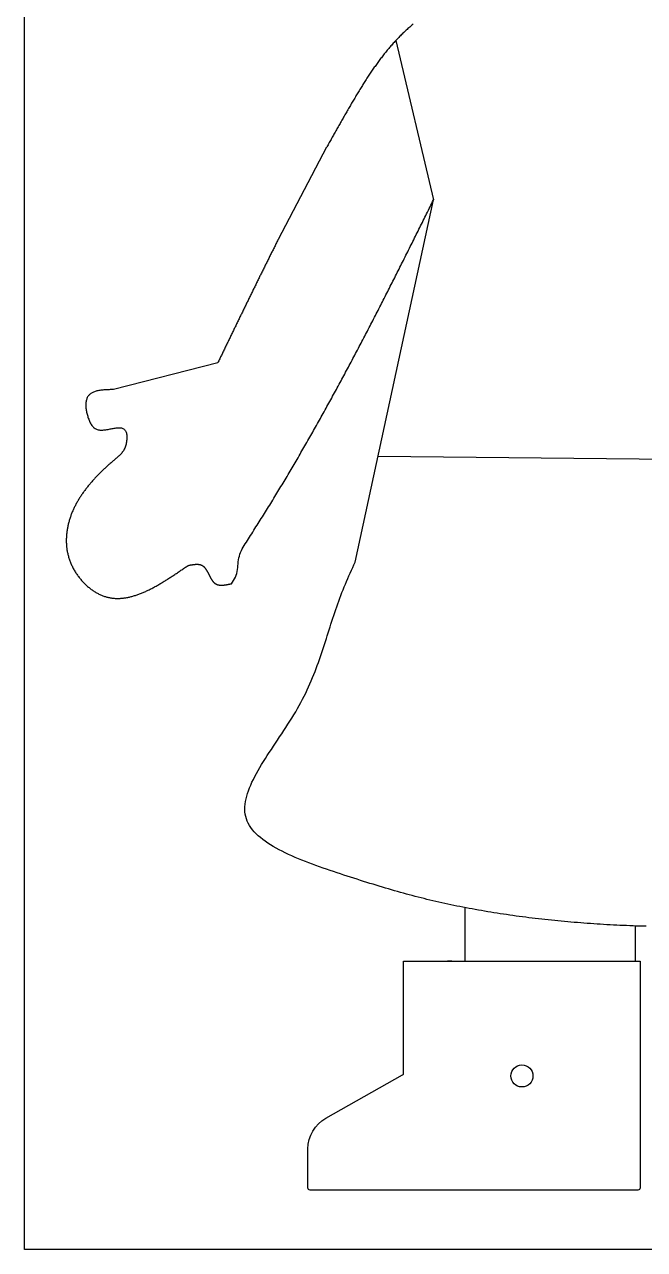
# Model space of a CAD drawing. Header units: millimetres. Extents: x 111 to 2999, y 81 to 1941.
# Drawn here: x 1905 to 2185, y 1039 to 1592 of the extents above; entities that cross this region are included whole.
import ezdxf

# ---------------------------------------------------------------- set-up
doc = ezdxf.new("R2010")
doc.units = ezdxf.units.MM
doc.layers.add('RANGO', color=6, linetype='Continuous')

msp = doc.modelspace()

# ---------------------------------------------------------------- linework, layer by layer
for p, q in [((2072.97, 1585.09), (2090.03, 1513.17)), ((2020, 1495.51), (2041.88, 1537.1)), ((2054.72, 1349.64), (2090.03, 1513.17)), ((1992.61, 1439.61), (1945.5, 1427.53)), ((2065.04, 1397.45), (2324.99, 1394.83)), ((2104.23, 1193.59), (2104.23, 1169.46)), ((2181.24, 1169.46), (2181.24, 1185.3)), ((2076.55, 1169.46), (2183.36, 1169.46))]:
    msp.add_line(p, q)
at = {"color": 0}
msp.add_lwpolyline([(1905.29, 1939.21), (2475.29, 1939.21), (2475.29, 1039.21), (1905.29, 1039.21)], close=True, dxfattribs=at)
msp.add_lwpolyline([(2183.36, 1169.46), (2183.36, 1067.05, -0.414214), (2182.36, 1066.05), (2034.32, 1066.05, -0.414214), (2033.32, 1067.05), (2033.32, 1084.61, -0.270499), (2041.45, 1098.55), (2076.05, 1118.08, 0.270499), (2076.55, 1118.95), (2076.55, 1169.46)], format="xyb")
for points in [[(2080.86, 1592.53, 0), (2080.46, 1592.2, 0), (2080.06, 1591.87, 0), (2079.67, 1591.53, 0), (2079.28, 1591.2, 0), (2078.89, 1590.85, 0), (2078.51, 1590.51, 0), (2078.12, 1590.16, 0), (2077.74, 1589.81, 0), (2077.36, 1589.46, 0), (2076.98, 1589.11, 0), (2076.6, 1588.75, 0), (2076.23, 1588.39, 0), (2075.86, 1588.03, 0), (2075.49, 1587.67, 0), (2075.12, 1587.3, 0), (2074.75, 1586.93, 0), (2074.39, 1586.56, 0), (2074.02, 1586.19, 0), (2073.66, 1585.81, 0), (2073.3, 1585.43, 0), (2072.95, 1585.05, 0), (2072.59, 1584.67, 0), (2072.24, 1584.29, 0), (2071.88, 1583.9, 0), (2071.53, 1583.51, 0), (2071.19, 1583.11, 0), (2070.84, 1582.72, 0), (2070.49, 1582.32, 0), (2070.15, 1581.92, 0), (2069.81, 1581.52, 0), (2069.47, 1581.12, 0), (2069.13, 1580.71, 0), (2068.8, 1580.3, 0), (2068.46, 1579.89, 0), (2068.13, 1579.48, 0), (2067.8, 1579.06, 0), (2067.47, 1578.65, 0), (2067.14, 1578.23, 0), (2066.81, 1577.8, 0), (2066.48, 1577.38, 0), (2066.16, 1576.95, 0), (2065.84, 1576.53, 0), (2065.52, 1576.1, 0), (2065.2, 1575.67, 0), (2064.88, 1575.23, 0), (2064.56, 1574.8, 0), (2064.25, 1574.36, 0), (2063.93, 1573.92, 0), (2063.62, 1573.48, 0), (2063.31, 1573.04, 0), (2063, 1572.59, 0), (2062.69, 1572.15, 0), (2062.38, 1571.7, 0), (2062.08, 1571.25, 0), (2061.77, 1570.8, 0), (2061.47, 1570.35, 0), (2061.16, 1569.9, 0), (2060.86, 1569.44, 0), (2060.56, 1568.99, 0), (2060.26, 1568.53, 0), (2059.96, 1568.07, 0), (2059.66, 1567.61, 0), (2059.37, 1567.15, 0), (2059.07, 1566.69, 0), (2058.78, 1566.22, 0), (2058.48, 1565.76, 0), (2058.19, 1565.29, 0), (2057.9, 1564.83, 0), (2057.61, 1564.36, 0), (2057.32, 1563.89, 0), (2057.03, 1563.42, 0), (2056.74, 1562.95, 0), (2056.45, 1562.48, 0), (2056.17, 1562.01, 0), (2055.88, 1561.54, 0), (2055.59, 1561.06, 0), (2055.31, 1560.59, 0), (2055.02, 1560.12, 0), (2054.74, 1559.64, 0), (2054.46, 1559.17, 0), (2054.18, 1558.69, 0), (2053.89, 1558.21, 0), (2053.61, 1557.74, 0), (2053.33, 1557.26, 0), (2053.05, 1556.78, 0), (2052.77, 1556.3, 0), (2052.49, 1555.83, 0), (2052.21, 1555.35, 0), (2051.94, 1554.87, 0), (2051.66, 1554.39, 0), (2051.38, 1553.91, 0), (2051.1, 1553.43, 0), (2050.83, 1552.95, 0), (2050.55, 1552.47, 0), (2050.27, 1551.99, 0), (2050, 1551.51, 0), (2049.72, 1551.03, 0), (2049.45, 1550.55, 0), (2049.17, 1550.07, 0), (2048.9, 1549.59, 0), (2048.63, 1549.11, 0), (2048.35, 1548.63, 0), (2048.08, 1548.15, 0), (2047.81, 1547.67, 0), (2047.53, 1547.19, 0), (2047.26, 1546.71, 0), (2046.99, 1546.23, 0), (2046.72, 1545.75, 0), (2046.45, 1545.27, 0), (2046.17, 1544.79, 0), (2045.9, 1544.31, 0), (2045.63, 1543.83, 0), (2045.36, 1543.35, 0), (2045.09, 1542.87, 0), (2044.82, 1542.39, 0), (2044.56, 1541.91, 0), (2044.29, 1541.43, 0), (2044.02, 1540.94, 0), (2043.75, 1540.46, 0), (2043.48, 1539.98, 0), (2043.21, 1539.5, 0), (2042.95, 1539.02, 0), (2042.68, 1538.54, 0), (2042.41, 1538.06, 0), (2042.15, 1537.57, 0), (2041.88, 1537.09, 0)], [(1998.74, 1339.86, 0), (1999.24, 1340.6, 0), (1999.73, 1341.35, 0), (2000.18, 1342.11, 0), (2000.58, 1342.88, 0), (2000.92, 1343.68, 0), (2001.18, 1344.51, 0), (2001.36, 1345.36, 0), (2001.5, 1346.23, 0), (2001.6, 1347.11, 0), (2001.68, 1347.99, 0), (2001.76, 1348.88, 0), (2001.85, 1349.77, 0), (2001.97, 1350.65, 0), (2002.13, 1351.51, 0), (2002.35, 1352.35, 0), (2002.62, 1353.18, 0), (2002.93, 1353.99, 0), (2003.29, 1354.79, 0), (2003.68, 1355.58, 0), (2004.11, 1356.36, 0), (2004.55, 1357.13, 0), (2005.02, 1357.9, 0), (2005.5, 1358.66, 0), (2005.98, 1359.42, 0), (2006.47, 1360.17, 0), (2006.96, 1360.93, 0), (2007.44, 1361.69, 0), (2007.93, 1362.45, 0), (2008.41, 1363.2, 0), (2008.9, 1363.96, 0), (2009.38, 1364.72, 0), (2009.86, 1365.48, 0), (2010.34, 1366.24, 0), (2010.82, 1367, 0), (2011.3, 1367.76, 0), (2011.78, 1368.52, 0), (2012.25, 1369.28, 0), (2012.73, 1370.04, 0), (2013.21, 1370.8, 0), (2013.68, 1371.56, 0), (2014.15, 1372.32, 0), (2014.63, 1373.08, 0), (2015.1, 1373.84, 0), (2015.57, 1374.6, 0), (2016.04, 1375.36, 0), (2016.51, 1376.13, 0), (2016.97, 1376.89, 0), (2017.44, 1377.65, 0), (2017.91, 1378.41, 0), (2018.37, 1379.17, 0), (2018.84, 1379.94, 0), (2019.3, 1380.7, 0), (2019.76, 1381.46, 0), (2020.23, 1382.23, 0), (2020.69, 1382.99, 0), (2021.15, 1383.75, 0), (2021.61, 1384.52, 0), (2022.06, 1385.28, 0), (2022.52, 1386.05, 0), (2022.98, 1386.81, 0), (2023.44, 1387.58, 0), (2023.89, 1388.34, 0), (2024.35, 1389.11, 0), (2024.8, 1389.87, 0), (2025.25, 1390.64, 0), (2025.71, 1391.4, 0), (2026.16, 1392.17, 0), (2026.61, 1392.93, 0), (2027.06, 1393.7, 0), (2027.51, 1394.47, 0), (2027.95, 1395.23, 0), (2028.4, 1396, 0), (2028.85, 1396.77, 0), (2029.3, 1397.53, 0), (2029.74, 1398.3, 0), (2030.19, 1399.07, 0), (2030.63, 1399.84, 0), (2031.07, 1400.6, 0), (2031.52, 1401.37, 0), (2031.96, 1402.14, 0), (2032.4, 1402.91, 0), (2032.84, 1403.68, 0), (2033.28, 1404.45, 0), (2033.72, 1405.21, 0), (2034.16, 1405.98, 0), (2034.59, 1406.75, 0), (2035.03, 1407.52, 0), (2035.47, 1408.29, 0), (2035.9, 1409.06, 0), (2036.34, 1409.83, 0), (2036.77, 1410.6, 0), (2037.2, 1411.37, 0), (2037.64, 1412.14, 0), (2038.07, 1412.91, 0), (2038.5, 1413.68, 0), (2038.93, 1414.45, 0), (2039.36, 1415.22, 0), (2039.79, 1415.99, 0), (2040.22, 1416.76, 0), (2040.65, 1417.53, 0), (2041.08, 1418.31, 0), (2041.5, 1419.08, 0), (2041.93, 1419.85, 0), (2042.36, 1420.62, 0), (2042.78, 1421.39, 0), (2043.21, 1422.17, 0), (2043.63, 1422.94, 0), (2044.05, 1423.71, 0), (2044.48, 1424.48, 0), (2044.9, 1425.25, 0), (2045.32, 1426.03, 0), (2045.74, 1426.8, 0), (2046.16, 1427.57, 0), (2046.58, 1428.35, 0), (2047, 1429.12, 0), (2047.42, 1429.89, 0), (2047.84, 1430.67, 0), (2048.26, 1431.44, 0), (2048.67, 1432.21, 0), (2049.09, 1432.99, 0), (2049.51, 1433.76, 0), (2049.92, 1434.54, 0), (2050.34, 1435.31, 0), (2050.75, 1436.09, 0), (2051.17, 1436.86, 0), (2051.58, 1437.63, 0), (2051.99, 1438.41, 0), (2052.41, 1439.18, 0), (2052.82, 1439.96, 0), (2053.23, 1440.73, 0), (2053.64, 1441.51, 0), (2054.05, 1442.28, 0), (2054.46, 1443.06, 0), (2054.87, 1443.84, 0), (2055.28, 1444.61, 0), (2055.69, 1445.39, 0), (2056.1, 1446.16, 0), (2056.51, 1446.94, 0), (2056.92, 1447.71, 0), (2057.32, 1448.49, 0), (2057.73, 1449.27, 0), (2058.14, 1450.04, 0), (2058.54, 1450.82, 0), (2058.95, 1451.6, 0), (2059.35, 1452.37, 0), (2059.76, 1453.15, 0), (2060.16, 1453.93, 0), (2060.56, 1454.7, 0), (2060.97, 1455.48, 0), (2061.37, 1456.26, 0), (2061.77, 1457.04, 0), (2062.17, 1457.81, 0), (2062.58, 1458.59, 0), (2062.98, 1459.37, 0), (2063.38, 1460.15, 0), (2063.78, 1460.92, 0), (2064.18, 1461.7, 0), (2064.58, 1462.48, 0), (2064.98, 1463.26, 0), (2065.38, 1464.03, 0), (2065.78, 1464.81, 0), (2066.18, 1465.59, 0), (2066.57, 1466.37, 0), (2066.97, 1467.15, 0), (2067.37, 1467.93, 0), (2067.77, 1468.7, 0), (2068.16, 1469.48, 0), (2068.56, 1470.26, 0), (2068.96, 1471.04, 0), (2069.35, 1471.82, 0), (2069.75, 1472.6, 0), (2070.14, 1473.38, 0), (2070.54, 1474.16, 0), (2070.93, 1474.93, 0), (2071.33, 1475.71, 0), (2071.72, 1476.49, 0), (2072.12, 1477.27, 0), (2072.51, 1478.05, 0), (2072.9, 1478.83, 0), (2073.3, 1479.61, 0), (2073.69, 1480.39, 0), (2074.08, 1481.17, 0), (2074.48, 1481.95, 0), (2074.87, 1482.73, 0), (2075.26, 1483.51, 0), (2075.65, 1484.29, 0), (2076.04, 1485.07, 0), (2076.44, 1485.85, 0), (2076.83, 1486.63, 0), (2077.22, 1487.41, 0), (2077.61, 1488.19, 0), (2078, 1488.97, 0), (2078.39, 1489.75, 0), (2078.78, 1490.53, 0), (2079.17, 1491.31, 0), (2079.56, 1492.09, 0), (2079.95, 1492.87, 0), (2080.34, 1493.65, 0), (2080.73, 1494.43, 0), (2081.12, 1495.21, 0), (2081.51, 1495.99, 0), (2081.89, 1496.77, 0), (2082.28, 1497.55, 0), (2082.67, 1498.33, 0), (2083.06, 1499.11, 0), (2083.45, 1499.89, 0), (2083.84, 1500.67, 0), (2084.22, 1501.45, 0), (2084.61, 1502.23, 0), (2085, 1503.01, 0), (2085.39, 1503.8, 0), (2085.78, 1504.58, 0), (2086.16, 1505.36, 0), (2086.55, 1506.14, 0), (2086.94, 1506.92, 0), (2087.32, 1507.7, 0), (2087.71, 1508.48, 0), (2088.1, 1509.26, 0), (2088.49, 1510.04, 0), (2088.87, 1510.82, 0), (2089.26, 1511.6, 0), (2089.65, 1512.39, 0), (2090.03, 1513.17, 0)], [(2020, 1495.5, 0), (2019.78, 1495.07, 0), (2019.56, 1494.63, 0), (2019.34, 1494.19, 0), (2019.12, 1493.75, 0), (2018.89, 1493.31, 0), (2018.67, 1492.87, 0), (2018.45, 1492.43, 0), (2018.23, 1491.99, 0), (2018.01, 1491.55, 0), (2017.79, 1491.11, 0), (2017.57, 1490.67, 0), (2017.35, 1490.24, 0), (2017.13, 1489.8, 0), (2016.91, 1489.36, 0), (2016.69, 1488.92, 0), (2016.47, 1488.48, 0), (2016.25, 1488.04, 0), (2016.03, 1487.6, 0), (2015.81, 1487.16, 0), (2015.59, 1486.72, 0), (2015.38, 1486.28, 0), (2015.16, 1485.84, 0), (2014.94, 1485.4, 0), (2014.72, 1484.96, 0), (2014.5, 1484.52, 0), (2014.28, 1484.08, 0), (2014.06, 1483.64, 0), (2013.85, 1483.21, 0), (2013.63, 1482.77, 0), (2013.41, 1482.33, 0), (2013.19, 1481.89, 0), (2012.97, 1481.45, 0), (2012.76, 1481.01, 0), (2012.54, 1480.57, 0), (2012.32, 1480.13, 0), (2012.1, 1479.69, 0), (2011.89, 1479.25, 0), (2011.67, 1478.81, 0), (2011.45, 1478.37, 0), (2011.24, 1477.93, 0), (2011.02, 1477.49, 0), (2010.8, 1477.05, 0), (2010.59, 1476.61, 0), (2010.37, 1476.17, 0), (2010.15, 1475.73, 0), (2009.94, 1475.29, 0), (2009.72, 1474.85, 0), (2009.5, 1474.41, 0), (2009.29, 1473.97, 0), (2009.07, 1473.53, 0), (2008.86, 1473.09, 0), (2008.64, 1472.65, 0), (2008.42, 1472.21, 0), (2008.21, 1471.77, 0), (2007.99, 1471.33, 0), (2007.78, 1470.89, 0), (2007.56, 1470.45, 0), (2007.35, 1470.01, 0), (2007.13, 1469.57, 0), (2006.92, 1469.13, 0), (2006.7, 1468.69, 0), (2006.49, 1468.25, 0), (2006.27, 1467.81, 0), (2006.06, 1467.36, 0), (2005.84, 1466.92, 0), (2005.63, 1466.48, 0), (2005.41, 1466.04, 0), (2005.2, 1465.6, 0), (2004.98, 1465.16, 0), (2004.77, 1464.72, 0), (2004.55, 1464.28, 0), (2004.34, 1463.84, 0), (2004.13, 1463.4, 0), (2003.91, 1462.96, 0), (2003.7, 1462.52, 0), (2003.48, 1462.08, 0), (2003.27, 1461.64, 0), (2003.05, 1461.2, 0), (2002.84, 1460.76, 0), (2002.63, 1460.32, 0), (2002.41, 1459.88, 0), (2002.2, 1459.44, 0), (2001.98, 1459, 0), (2001.77, 1458.56, 0), (2001.56, 1458.11, 0), (2001.34, 1457.67, 0), (2001.13, 1457.23, 0), (2000.92, 1456.79, 0), (2000.7, 1456.35, 0), (2000.49, 1455.91, 0), (2000.28, 1455.47, 0), (2000.06, 1455.03, 0), (1999.85, 1454.59, 0), (1999.64, 1454.15, 0), (1999.42, 1453.71, 0), (1999.21, 1453.27, 0), (1999, 1452.83, 0), (1998.78, 1452.39, 0), (1998.57, 1451.95, 0), (1998.36, 1451.5, 0), (1998.14, 1451.06, 0), (1997.93, 1450.62, 0), (1997.72, 1450.18, 0), (1997.5, 1449.74, 0), (1997.29, 1449.3, 0), (1997.08, 1448.86, 0), (1996.87, 1448.42, 0), (1996.65, 1447.98, 0), (1996.44, 1447.54, 0), (1996.23, 1447.1, 0), (1996.01, 1446.66, 0), (1995.8, 1446.22, 0), (1995.59, 1445.77, 0), (1995.38, 1445.33, 0), (1995.16, 1444.89, 0), (1994.95, 1444.45, 0), (1994.74, 1444.01, 0), (1994.52, 1443.57, 0), (1994.31, 1443.13, 0), (1994.1, 1442.69, 0), (1993.89, 1442.25, 0), (1993.67, 1441.81, 0), (1993.46, 1441.37, 0), (1993.25, 1440.93, 0), (1993.04, 1440.48, 0), (1992.82, 1440.04, 0), (1992.61, 1439.6, 0)], [(1945.5, 1427.53, 0), (1945, 1427.51, 0), (1944.51, 1427.5, 0), (1944.01, 1427.49, 0), (1943.52, 1427.47, 0), (1943.03, 1427.45, 0), (1942.54, 1427.43, 0), (1942.06, 1427.4, 0), (1941.58, 1427.37, 0), (1941.11, 1427.34, 0), (1940.65, 1427.29, 0), (1940.19, 1427.24, 0), (1939.74, 1427.19, 0), (1939.3, 1427.12, 0), (1938.87, 1427.05, 0), (1938.44, 1426.97, 0), (1938.03, 1426.88, 0), (1937.63, 1426.78, 0), (1937.25, 1426.66, 0), (1936.87, 1426.54, 0), (1936.51, 1426.4, 0), (1936.17, 1426.25, 0), (1935.84, 1426.08, 0), (1935.52, 1425.91, 0), (1935.22, 1425.71, 0), (1934.94, 1425.5, 0), (1934.68, 1425.27, 0), (1934.44, 1425.03, 0), (1934.21, 1424.77, 0), (1934.01, 1424.49, 0), (1933.82, 1424.19, 0), (1933.66, 1423.87, 0), (1933.51, 1423.54, 0), (1933.39, 1423.19, 0), (1933.28, 1422.83, 0), (1933.19, 1422.46, 0), (1933.12, 1422.07, 0), (1933.07, 1421.67, 0), (1933.03, 1421.26, 0), (1933.01, 1420.84, 0), (1933, 1420.41, 0), (1933.01, 1419.97, 0), (1933.04, 1419.53, 0), (1933.07, 1419.09, 0), (1933.13, 1418.63, 0), (1933.19, 1418.18, 0), (1933.27, 1417.72, 0), (1933.36, 1417.26, 0), (1933.46, 1416.81, 0), (1933.57, 1416.35, 0), (1933.69, 1415.89, 0), (1933.83, 1415.44, 0), (1933.97, 1414.99, 0), (1934.12, 1414.54, 0), (1934.28, 1414.1, 0), (1934.45, 1413.67, 0), (1934.63, 1413.25, 0), (1934.83, 1412.84, 0), (1935.03, 1412.44, 0), (1935.24, 1412.06, 0), (1935.47, 1411.69, 0), (1935.71, 1411.35, 0), (1935.97, 1411.02, 0), (1936.24, 1410.72, 0), (1936.52, 1410.44, 0), (1936.82, 1410.18, 0), (1937.14, 1409.96, 0), (1937.47, 1409.76, 0), (1937.82, 1409.59, 0), (1938.19, 1409.46, 0), (1938.57, 1409.36, 0), (1938.97, 1409.29, 0), (1939.38, 1409.24, 0), (1939.81, 1409.22, 0), (1940.25, 1409.22, 0), (1940.69, 1409.23, 0), (1941.15, 1409.27, 0), (1941.61, 1409.32, 0), (1942.07, 1409.39, 0), (1942.54, 1409.46, 0), (1943.02, 1409.54, 0), (1943.49, 1409.63, 0), (1943.96, 1409.72, 0), (1944.43, 1409.81, 0), (1944.9, 1409.9, 0), (1945.36, 1409.98, 0), (1945.81, 1410.06, 0), (1946.26, 1410.13, 0), (1946.7, 1410.19, 0), (1947.12, 1410.23, 0), (1947.54, 1410.26, 0), (1947.94, 1410.28, 0), (1948.33, 1410.27, 0), (1948.69, 1410.24, 0), (1949.04, 1410.18, 0), (1949.38, 1410.1, 0), (1949.69, 1409.98, 0), (1949.97, 1409.84, 0), (1950.24, 1409.66, 0), (1950.48, 1409.44, 0), (1950.69, 1409.19, 0), (1950.88, 1408.91, 0), (1951.04, 1408.59, 0), (1951.18, 1408.25, 0), (1951.3, 1407.88, 0), (1951.39, 1407.48, 0), (1951.46, 1407.07, 0), (1951.51, 1406.64, 0), (1951.54, 1406.2, 0), (1951.54, 1405.74, 0), (1951.53, 1405.27, 0), (1951.49, 1404.8, 0), (1951.44, 1404.32, 0), (1951.37, 1403.84, 0), (1951.27, 1403.37, 0), (1951.16, 1402.89, 0), (1951.04, 1402.43, 0), (1950.89, 1401.97, 0), (1950.73, 1401.52, 0), (1950.56, 1401.09, 0), (1950.36, 1400.67, 0), (1950.16, 1400.28, 0), (1949.94, 1399.9, 0), (1949.7, 1399.54, 0), (1949.46, 1399.2, 0), (1949.2, 1398.87, 0), (1948.93, 1398.55, 0), (1948.66, 1398.25, 0), (1948.37, 1397.96, 0), (1948.08, 1397.67, 0), (1947.78, 1397.39, 0), (1947.48, 1397.12, 0), (1947.17, 1396.86, 0), (1946.86, 1396.59, 0), (1946.55, 1396.33, 0), (1946.24, 1396.06, 0), (1945.93, 1395.8, 0), (1945.62, 1395.54, 0), (1945.3, 1395.27, 0), (1944.99, 1395, 0), (1944.68, 1394.73, 0), (1944.37, 1394.46, 0), (1944.06, 1394.19, 0), (1943.75, 1393.91, 0), (1943.44, 1393.64, 0), (1943.13, 1393.36, 0), (1942.82, 1393.08, 0), (1942.51, 1392.8, 0), (1942.2, 1392.52, 0), (1941.89, 1392.23, 0), (1941.59, 1391.95, 0), (1941.28, 1391.66, 0), (1940.98, 1391.37, 0), (1940.67, 1391.08, 0), (1940.37, 1390.79, 0), (1940.07, 1390.5, 0), (1939.77, 1390.21, 0), (1939.47, 1389.91, 0), (1939.17, 1389.61, 0), (1938.88, 1389.32, 0), (1938.58, 1389.01, 0), (1938.29, 1388.71, 0), (1937.99, 1388.41, 0), (1937.7, 1388.1, 0), (1937.41, 1387.8, 0), (1937.13, 1387.49, 0), (1936.84, 1387.18, 0), (1936.56, 1386.87, 0), (1936.27, 1386.56, 0), (1935.99, 1386.24, 0), (1935.71, 1385.93, 0), (1935.44, 1385.61, 0), (1935.16, 1385.29, 0), (1934.89, 1384.97, 0), (1934.62, 1384.65, 0), (1934.35, 1384.32, 0), (1934.08, 1384, 0), (1933.82, 1383.67, 0), (1933.56, 1383.34, 0), (1933.3, 1383.01, 0), (1933.04, 1382.68, 0), (1932.79, 1382.34, 0), (1932.54, 1382.01, 0), (1932.29, 1381.67, 0), (1932.04, 1381.33, 0), (1931.8, 1380.99, 0), (1931.55, 1380.65, 0), (1931.32, 1380.3, 0), (1931.08, 1379.96, 0), (1930.85, 1379.61, 0), (1930.62, 1379.26, 0), (1930.39, 1378.91, 0), (1930.17, 1378.56, 0), (1929.95, 1378.21, 0), (1929.73, 1377.85, 0), (1929.52, 1377.49, 0), (1929.31, 1377.13, 0), (1929.1, 1376.77, 0), (1928.9, 1376.41, 0), (1928.7, 1376.05, 0), (1928.5, 1375.68, 0), (1928.31, 1375.31, 0), (1928.12, 1374.94, 0), (1927.93, 1374.57, 0), (1927.75, 1374.2, 0), (1927.57, 1373.83, 0), (1927.4, 1373.45, 0), (1927.23, 1373.07, 0), (1927.06, 1372.69, 0), (1926.9, 1372.31, 0), (1926.74, 1371.93, 0), (1926.59, 1371.54, 0), (1926.44, 1371.16, 0), (1926.29, 1370.77, 0), (1926.15, 1370.38, 0), (1926.02, 1369.98, 0), (1925.88, 1369.59, 0), (1925.76, 1369.19, 0), (1925.63, 1368.8, 0), (1925.51, 1368.4, 0), (1925.4, 1368, 0), (1925.29, 1367.59, 0), (1925.18, 1367.19, 0), (1925.08, 1366.79, 0), (1924.99, 1366.38, 0), (1924.9, 1365.97, 0), (1924.81, 1365.56, 0), (1924.73, 1365.15, 0), (1924.66, 1364.74, 0), (1924.59, 1364.33, 0), (1924.53, 1363.91, 0), (1924.47, 1363.5, 0), (1924.41, 1363.09, 0), (1924.36, 1362.67, 0), (1924.32, 1362.25, 0), (1924.28, 1361.84, 0), (1924.25, 1361.42, 0), (1924.23, 1361, 0), (1924.21, 1360.58, 0), (1924.19, 1360.17, 0), (1924.18, 1359.75, 0), (1924.18, 1359.33, 0), (1924.18, 1358.91, 0), (1924.19, 1358.49, 0), (1924.21, 1358.07, 0), (1924.23, 1357.65, 0), (1924.26, 1357.24, 0), (1924.29, 1356.82, 0), (1924.33, 1356.4, 0), (1924.38, 1355.99, 0), (1924.43, 1355.57, 0), (1924.49, 1355.15, 0), (1924.56, 1354.74, 0), (1924.63, 1354.32, 0), (1924.71, 1353.91, 0), (1924.8, 1353.5, 0), (1924.89, 1353.09, 0), (1924.99, 1352.68, 0), (1925.1, 1352.27, 0), (1925.21, 1351.86, 0), (1925.34, 1351.45, 0), (1925.46, 1351.05, 0), (1925.6, 1350.65, 0), (1925.74, 1350.24, 0), (1925.89, 1349.84, 0), (1926.05, 1349.44, 0), (1926.21, 1349.05, 0), (1926.39, 1348.65, 0), (1926.56, 1348.26, 0), (1926.75, 1347.87, 0), (1926.94, 1347.48, 0), (1927.14, 1347.09, 0), (1927.34, 1346.71, 0), (1927.55, 1346.33, 0), (1927.77, 1345.95, 0), (1927.99, 1345.58, 0), (1928.22, 1345.21, 0), (1928.45, 1344.84, 0), (1928.69, 1344.47, 0), (1928.94, 1344.11, 0), (1929.19, 1343.75, 0), (1929.45, 1343.4, 0), (1929.71, 1343.05, 0), (1929.97, 1342.7, 0), (1930.24, 1342.36, 0), (1930.52, 1342.02, 0), (1930.8, 1341.69, 0), (1931.08, 1341.36, 0), (1931.37, 1341.04, 0), (1931.66, 1340.72, 0), (1931.96, 1340.41, 0), (1932.26, 1340.1, 0), (1932.57, 1339.79, 0), (1932.88, 1339.49, 0), (1933.19, 1339.2, 0), (1933.5, 1338.91, 0), (1933.82, 1338.63, 0), (1934.15, 1338.36, 0), (1934.47, 1338.09, 0), (1934.8, 1337.82, 0), (1935.13, 1337.56, 0), (1935.47, 1337.31, 0), (1935.8, 1337.07, 0), (1936.14, 1336.83, 0), (1936.48, 1336.6, 0), (1936.83, 1336.37, 0), (1937.17, 1336.16, 0), (1937.52, 1335.95, 0), (1937.87, 1335.74, 0), (1938.22, 1335.55, 0), (1938.58, 1335.36, 0), (1938.93, 1335.18, 0), (1939.29, 1335, 0), (1939.65, 1334.84, 0), (1940, 1334.68, 0), (1940.36, 1334.53, 0), (1940.72, 1334.39, 0), (1941.09, 1334.26, 0), (1941.45, 1334.14, 0), (1941.81, 1334.02, 0), (1942.18, 1333.91, 0), (1942.54, 1333.81, 0), (1942.91, 1333.72, 0), (1943.27, 1333.64, 0), (1943.64, 1333.56, 0), (1944.01, 1333.49, 0), (1944.38, 1333.43, 0), (1944.75, 1333.38, 0), (1945.12, 1333.33, 0), (1945.49, 1333.29, 0), (1945.86, 1333.26, 0), (1946.23, 1333.24, 0), (1946.6, 1333.22, 0), (1946.98, 1333.21, 0), (1947.35, 1333.21, 0), (1947.73, 1333.21, 0), (1948.1, 1333.22, 0), (1948.48, 1333.24, 0), (1948.86, 1333.26, 0), (1949.23, 1333.29, 0), (1949.61, 1333.33, 0), (1949.99, 1333.37, 0), (1950.37, 1333.42, 0), (1950.75, 1333.47, 0), (1951.13, 1333.53, 0), (1951.51, 1333.6, 0), (1951.9, 1333.67, 0), (1952.28, 1333.75, 0), (1952.66, 1333.83, 0), (1953.05, 1333.92, 0), (1953.43, 1334.02, 0), (1953.81, 1334.12, 0), (1954.2, 1334.23, 0), (1954.59, 1334.34, 0), (1954.97, 1334.46, 0), (1955.36, 1334.58, 0), (1955.75, 1334.7, 0), (1956.14, 1334.84, 0), (1956.52, 1334.97, 0), (1956.91, 1335.11, 0), (1957.3, 1335.26, 0), (1957.69, 1335.41, 0), (1958.08, 1335.57, 0), (1958.47, 1335.73, 0), (1958.86, 1335.89, 0), (1959.26, 1336.06, 0), (1959.65, 1336.23, 0), (1960.04, 1336.41, 0), (1960.43, 1336.59, 0), (1960.83, 1336.78, 0), (1961.22, 1336.96, 0), (1961.61, 1337.16, 0), (1962.01, 1337.35, 0), (1962.4, 1337.55, 0), (1962.8, 1337.76, 0), (1963.19, 1337.96, 0), (1963.59, 1338.17, 0), (1963.99, 1338.39, 0), (1964.38, 1338.6, 0), (1964.78, 1338.82, 0), (1965.18, 1339.05, 0), (1965.57, 1339.27, 0), (1965.97, 1339.5, 0), (1966.37, 1339.73, 0), (1966.77, 1339.97, 0), (1967.17, 1340.2, 0), (1967.56, 1340.44, 0), (1967.96, 1340.68, 0), (1968.36, 1340.93, 0), (1968.76, 1341.17, 0), (1969.16, 1341.42, 0), (1969.56, 1341.67, 0), (1969.96, 1341.93, 0), (1970.36, 1342.18, 0), (1970.76, 1342.44, 0), (1971.16, 1342.69, 0), (1971.56, 1342.95, 0), (1971.96, 1343.22, 0), (1972.37, 1343.48, 0), (1972.77, 1343.74, 0), (1973.17, 1344.01, 0), (1973.57, 1344.28, 0), (1973.97, 1344.54, 0), (1974.37, 1344.81, 0), (1974.77, 1345.08, 0), (1975.18, 1345.35, 0), (1975.58, 1345.63, 0), (1975.98, 1345.9, 0), (1976.38, 1346.17, 0), (1976.78, 1346.45, 0), (1977.19, 1346.72, 0), (1977.59, 1347, 0), (1977.99, 1347.27, 0), (1978.39, 1347.55, 0), (1978.8, 1347.82, 0), (1979.2, 1348.1, 0)], [(1979.2, 1348.1, 0), (1979.34, 1348.13, 0), (1979.48, 1348.15, 0), (1979.61, 1348.18, 0), (1979.75, 1348.21, 0), (1979.89, 1348.23, 0), (1980.03, 1348.26, 0), (1980.17, 1348.29, 0), (1980.3, 1348.31, 0), (1980.44, 1348.34, 0), (1980.58, 1348.36, 0), (1980.71, 1348.39, 0), (1980.85, 1348.41, 0), (1980.99, 1348.43, 0), (1981.12, 1348.45, 0), (1981.26, 1348.48, 0), (1981.39, 1348.5, 0), (1981.52, 1348.51, 0), (1981.66, 1348.53, 0), (1981.79, 1348.55, 0), (1981.92, 1348.56, 0), (1982.05, 1348.58, 0), (1982.19, 1348.59, 0), (1982.32, 1348.6, 0), (1982.45, 1348.61, 0), (1982.57, 1348.62, 0), (1982.7, 1348.63, 0), (1982.83, 1348.63, 0), (1982.96, 1348.64, 0), (1983.08, 1348.64, 0), (1983.2, 1348.64, 0), (1983.33, 1348.64, 0), (1983.45, 1348.63, 0), (1983.57, 1348.63, 0), (1983.69, 1348.62, 0), (1983.81, 1348.61, 0), (1983.93, 1348.6, 0), (1984.05, 1348.58, 0), (1984.16, 1348.57, 0), (1984.28, 1348.55, 0), (1984.39, 1348.53, 0), (1984.5, 1348.5, 0), (1984.61, 1348.47, 0), (1984.72, 1348.45, 0), (1984.83, 1348.41, 0), (1984.94, 1348.38, 0), (1985.04, 1348.34, 0), (1985.14, 1348.3, 0), (1985.25, 1348.26, 0), (1985.35, 1348.21, 0), (1985.45, 1348.16, 0), (1985.54, 1348.11, 0), (1985.64, 1348.05, 0), (1985.73, 1347.99, 0), (1985.83, 1347.93, 0), (1985.92, 1347.86, 0), (1986.01, 1347.79, 0), (1986.09, 1347.72, 0), (1986.18, 1347.65, 0), (1986.27, 1347.57, 0), (1986.35, 1347.49, 0), (1986.43, 1347.41, 0), (1986.51, 1347.33, 0), (1986.59, 1347.24, 0), (1986.67, 1347.15, 0), (1986.75, 1347.06, 0), (1986.83, 1346.97, 0), (1986.9, 1346.87, 0), (1986.98, 1346.77, 0), (1987.05, 1346.67, 0), (1987.12, 1346.57, 0), (1987.19, 1346.47, 0), (1987.27, 1346.37, 0), (1987.34, 1346.26, 0), (1987.41, 1346.15, 0), (1987.47, 1346.04, 0), (1987.54, 1345.93, 0), (1987.61, 1345.82, 0), (1987.68, 1345.71, 0), (1987.74, 1345.59, 0), (1987.81, 1345.48, 0), (1987.87, 1345.36, 0), (1987.94, 1345.24, 0), (1988, 1345.12, 0), (1988.06, 1345.01, 0), (1988.13, 1344.89, 0), (1988.19, 1344.77, 0), (1988.25, 1344.65, 0), (1988.31, 1344.52, 0), (1988.38, 1344.4, 0), (1988.44, 1344.28, 0), (1988.5, 1344.16, 0), (1988.56, 1344.04, 0), (1988.62, 1343.91, 0), (1988.69, 1343.79, 0), (1988.75, 1343.67, 0), (1988.81, 1343.55, 0), (1988.87, 1343.43, 0), (1988.94, 1343.3, 0), (1989, 1343.18, 0), (1989.06, 1343.06, 0), (1989.12, 1342.94, 0), (1989.19, 1342.82, 0), (1989.25, 1342.7, 0), (1989.31, 1342.59, 0), (1989.38, 1342.47, 0), (1989.44, 1342.35, 0), (1989.51, 1342.24, 0), (1989.58, 1342.12, 0), (1989.64, 1342.01, 0), (1989.71, 1341.9, 0), (1989.78, 1341.79, 0), (1989.85, 1341.68, 0), (1989.92, 1341.57, 0), (1989.99, 1341.47, 0), (1990.06, 1341.36, 0), (1990.13, 1341.26, 0), (1990.2, 1341.16, 0), (1990.28, 1341.06, 0), (1990.35, 1340.96, 0), (1990.43, 1340.87, 0), (1990.5, 1340.78, 0), (1990.58, 1340.69, 0), (1990.66, 1340.6, 0), (1990.74, 1340.51, 0), (1990.82, 1340.43, 0), (1990.91, 1340.35, 0), (1990.99, 1340.27, 0), (1991.08, 1340.19, 0), (1991.16, 1340.12, 0), (1991.25, 1340.05, 0), (1991.34, 1339.98, 0), (1991.43, 1339.92, 0), (1991.53, 1339.86, 0), (1991.62, 1339.8, 0), (1991.72, 1339.74, 0), (1991.82, 1339.69, 0), (1991.91, 1339.64, 0), (1992.01, 1339.6, 0), (1992.12, 1339.55, 0), (1992.22, 1339.51, 0), (1992.33, 1339.47, 0), (1992.43, 1339.44, 0), (1992.54, 1339.4, 0), (1992.65, 1339.37, 0), (1992.76, 1339.35, 0), (1992.87, 1339.32, 0), (1992.98, 1339.3, 0), (1993.1, 1339.28, 0), (1993.21, 1339.26, 0), (1993.33, 1339.24, 0), (1993.44, 1339.23, 0), (1993.56, 1339.22, 0), (1993.68, 1339.21, 0), (1993.8, 1339.2, 0), (1993.92, 1339.19, 0), (1994.05, 1339.19, 0), (1994.17, 1339.19, 0), (1994.29, 1339.19, 0), (1994.42, 1339.19, 0), (1994.55, 1339.19, 0), (1994.67, 1339.2, 0), (1994.8, 1339.21, 0), (1994.93, 1339.22, 0), (1995.06, 1339.22, 0), (1995.19, 1339.24, 0), (1995.32, 1339.25, 0), (1995.45, 1339.26, 0), (1995.58, 1339.28, 0), (1995.72, 1339.29, 0), (1995.85, 1339.31, 0), (1995.98, 1339.33, 0), (1996.12, 1339.35, 0), (1996.25, 1339.37, 0), (1996.39, 1339.39, 0), (1996.52, 1339.42, 0), (1996.66, 1339.44, 0), (1996.8, 1339.46, 0), (1996.93, 1339.49, 0), (1997.07, 1339.52, 0), (1997.21, 1339.54, 0), (1997.35, 1339.57, 0), (1997.49, 1339.6, 0), (1997.63, 1339.62, 0), (1997.76, 1339.65, 0), (1997.9, 1339.68, 0), (1998.04, 1339.71, 0), (1998.18, 1339.74, 0), (1998.32, 1339.77, 0), (1998.46, 1339.8, 0), (1998.6, 1339.83, 0), (1998.74, 1339.86, 0)], [(2186.08, 1185.15, 0), (2184.61, 1185.19, 0), (2183.13, 1185.23, 0), (2181.65, 1185.28, 0), (2180.17, 1185.33, 0), (2178.69, 1185.39, 0), (2177.21, 1185.45, 0), (2175.73, 1185.52, 0), (2174.26, 1185.58, 0), (2172.78, 1185.66, 0), (2171.3, 1185.73, 0), (2169.82, 1185.81, 0), (2168.34, 1185.89, 0), (2166.86, 1185.98, 0), (2165.39, 1186.07, 0), (2163.91, 1186.17, 0), (2162.43, 1186.26, 0), (2160.96, 1186.37, 0), (2159.48, 1186.47, 0), (2158.01, 1186.58, 0), (2156.53, 1186.69, 0), (2155.06, 1186.81, 0), (2153.59, 1186.93, 0), (2152.12, 1187.06, 0), (2150.65, 1187.19, 0), (2149.18, 1187.32, 0), (2147.71, 1187.46, 0), (2146.24, 1187.6, 0), (2144.78, 1187.74, 0), (2143.32, 1187.89, 0), (2141.86, 1188.05, 0), (2140.4, 1188.2, 0), (2138.94, 1188.36, 0), (2137.49, 1188.53, 0), (2136.03, 1188.7, 0), (2134.58, 1188.87, 0), (2133.13, 1189.05, 0), (2131.69, 1189.23, 0), (2130.24, 1189.42, 0), (2128.8, 1189.61, 0), (2127.36, 1189.8, 0), (2125.92, 1190, 0), (2124.49, 1190.2, 0), (2123.06, 1190.41, 0), (2121.63, 1190.62, 0), (2120.2, 1190.83, 0), (2118.78, 1191.05, 0), (2117.36, 1191.28, 0), (2115.95, 1191.51, 0), (2114.53, 1191.74, 0), (2113.12, 1191.97, 0), (2111.72, 1192.22, 0), (2110.32, 1192.46, 0), (2108.92, 1192.71, 0), (2107.52, 1192.97, 0), (2106.13, 1193.22, 0), (2104.74, 1193.49, 0), (2103.36, 1193.75, 0), (2101.98, 1194.03, 0), (2100.61, 1194.3, 0), (2099.24, 1194.58, 0), (2097.87, 1194.87, 0), (2096.51, 1195.16, 0), (2095.15, 1195.46, 0), (2093.8, 1195.75, 0), (2092.45, 1196.06, 0), (2091.1, 1196.37, 0), (2089.76, 1196.68, 0), (2088.43, 1197, 0), (2087.09, 1197.32, 0), (2085.76, 1197.65, 0), (2084.43, 1197.98, 0), (2083.1, 1198.32, 0), (2081.77, 1198.66, 0), (2080.44, 1199.01, 0), (2079.1, 1199.37, 0), (2077.77, 1199.73, 0), (2076.43, 1200.1, 0), (2075.09, 1200.47, 0), (2073.74, 1200.85, 0), (2072.39, 1201.23, 0), (2071.04, 1201.62, 0), (2069.68, 1202.02, 0), (2068.31, 1202.42, 0), (2066.93, 1202.84, 0), (2065.54, 1203.25, 0), (2064.15, 1203.68, 0), (2062.75, 1204.11, 0), (2061.33, 1204.55, 0), (2059.91, 1204.99, 0), (2058.47, 1205.44, 0), (2057.02, 1205.9, 0), (2055.56, 1206.37, 0), (2054.08, 1206.84, 0), (2052.59, 1207.33, 0), (2051.09, 1207.82, 0), (2049.57, 1208.31, 0), (2048.03, 1208.82, 0), (2046.48, 1209.33, 0), (2044.91, 1209.86, 0), (2043.33, 1210.39, 0), (2041.74, 1210.93, 0), (2040.14, 1211.48, 0), (2038.54, 1212.04, 0), (2036.94, 1212.61, 0), (2035.34, 1213.2, 0), (2033.75, 1213.79, 0), (2032.17, 1214.4, 0), (2030.61, 1215.01, 0), (2029.06, 1215.65, 0), (2027.53, 1216.29, 0), (2026.02, 1216.95, 0), (2024.54, 1217.62, 0), (2023.08, 1218.31, 0), (2021.66, 1219.01, 0), (2020.28, 1219.73, 0), (2018.93, 1220.46, 0), (2017.62, 1221.21, 0), (2016.36, 1221.98, 0), (2015.15, 1222.76, 0), (2013.99, 1223.57, 0), (2012.88, 1224.39, 0), (2011.83, 1225.23, 0), (2010.85, 1226.08, 0), (2009.92, 1226.96, 0), (2009.06, 1227.86, 0), (2008.28, 1228.78, 0), (2007.56, 1229.72, 0), (2006.92, 1230.68, 0), (2006.37, 1231.66, 0), (2005.89, 1232.66, 0), (2005.5, 1233.69, 0), (2005.21, 1234.74, 0), (2004.99, 1235.81, 0), (2004.86, 1236.9, 0), (2004.81, 1238.02, 0), (2004.84, 1239.15, 0), (2004.94, 1240.31, 0), (2005.12, 1241.48, 0), (2005.36, 1242.67, 0), (2005.66, 1243.88, 0), (2006.03, 1245.11, 0), (2006.45, 1246.35, 0), (2006.93, 1247.61, 0), (2007.47, 1248.88, 0), (2008.05, 1250.17, 0), (2008.68, 1251.47, 0), (2009.35, 1252.78, 0), (2010.06, 1254.11, 0), (2010.81, 1255.44, 0), (2011.59, 1256.79, 0), (2012.4, 1258.15, 0), (2013.24, 1259.51, 0), (2014.1, 1260.89, 0), (2014.98, 1262.27, 0), (2015.88, 1263.66, 0), (2016.8, 1265.05, 0), (2017.73, 1266.45, 0), (2018.66, 1267.86, 0), (2019.6, 1269.27, 0), (2020.55, 1270.69, 0), (2021.49, 1272.1, 0), (2022.43, 1273.52, 0), (2023.36, 1274.94, 0), (2024.28, 1276.36, 0), (2025.19, 1277.79, 0), (2026.08, 1279.21, 0), (2026.96, 1280.63, 0), (2027.81, 1282.05, 0), (2028.63, 1283.46, 0), (2029.43, 1284.87, 0), (2030.19, 1286.28, 0), (2030.93, 1287.69, 0), (2031.64, 1289.09, 0), (2032.33, 1290.49, 0), (2032.99, 1291.88, 0), (2033.63, 1293.27, 0), (2034.25, 1294.66, 0), (2034.85, 1296.05, 0), (2035.42, 1297.43, 0), (2035.98, 1298.8, 0), (2036.52, 1300.18, 0), (2037.05, 1301.55, 0), (2037.56, 1302.91, 0), (2038.05, 1304.27, 0), (2038.53, 1305.63, 0), (2039, 1306.99, 0), (2039.47, 1308.34, 0), (2039.92, 1309.69, 0), (2040.36, 1311.03, 0), (2040.79, 1312.37, 0), (2041.22, 1313.71, 0), (2041.65, 1315.04, 0), (2042.07, 1316.37, 0), (2042.49, 1317.69, 0), (2042.9, 1319.02, 0), (2043.32, 1320.33, 0), (2043.74, 1321.65, 0), (2044.16, 1322.96, 0), (2044.58, 1324.26, 0), (2045.01, 1325.57, 0), (2045.44, 1326.87, 0), (2045.88, 1328.16, 0), (2046.33, 1329.45, 0), (2046.78, 1330.74, 0), (2047.25, 1332.02, 0), (2047.72, 1333.3, 0), (2048.21, 1334.58, 0), (2048.7, 1335.85, 0), (2049.2, 1337.12, 0), (2049.72, 1338.39, 0), (2050.24, 1339.65, 0), (2050.77, 1340.91, 0), (2051.31, 1342.16, 0), (2051.86, 1343.42, 0), (2052.41, 1344.67, 0), (2052.98, 1345.91, 0), (2053.55, 1347.16, 0), (2054.13, 1348.4, 0), (2054.72, 1349.64, 0)], [(2098.32, 1169.46, 0), (2098.3, 1169.45, 0), (2098.29, 1169.45, 0), (2098.28, 1169.45, 0), (2098.26, 1169.45, 0), (2098.25, 1169.44, 0), (2098.24, 1169.44, 0), (2098.22, 1169.44, 0), (2098.21, 1169.44, 0), (2098.2, 1169.44, 0), (2098.18, 1169.43, 0), (2098.17, 1169.43, 0), (2098.16, 1169.43, 0), (2098.14, 1169.43, 0), (2098.13, 1169.43, 0), (2098.11, 1169.43, 0), (2098.1, 1169.42, 0), (2098.09, 1169.42, 0), (2098.07, 1169.42, 0), (2098.06, 1169.42, 0), (2098.04, 1169.42, 0), (2098.03, 1169.42, 0), (2098.02, 1169.42, 0), (2098, 1169.41, 0), (2097.99, 1169.41, 0), (2097.97, 1169.41, 0), (2097.96, 1169.41, 0), (2097.95, 1169.41, 0), (2097.93, 1169.41, 0), (2097.92, 1169.41, 0), (2097.9, 1169.41, 0), (2097.89, 1169.4, 0), (2097.87, 1169.4, 0), (2097.86, 1169.4, 0), (2097.85, 1169.4, 0), (2097.83, 1169.4, 0), (2097.82, 1169.4, 0), (2097.8, 1169.4, 0), (2097.79, 1169.4, 0), (2097.77, 1169.4, 0), (2097.76, 1169.4, 0), (2097.74, 1169.4, 0), (2097.73, 1169.4, 0), (2097.71, 1169.4, 0), (2097.7, 1169.39, 0), (2097.68, 1169.39, 0), (2097.67, 1169.39, 0), (2097.65, 1169.39, 0), (2097.64, 1169.39, 0), (2097.62, 1169.39, 0), (2097.61, 1169.39, 0), (2097.59, 1169.39, 0), (2097.58, 1169.39, 0), (2097.56, 1169.39, 0), (2097.55, 1169.39, 0), (2097.53, 1169.39, 0), (2097.52, 1169.39, 0), (2097.5, 1169.39, 0), (2097.49, 1169.39, 0), (2097.47, 1169.39, 0), (2097.45, 1169.39, 0), (2097.44, 1169.39, 0), (2097.42, 1169.39, 0), (2097.41, 1169.39, 0), (2097.39, 1169.39, 0), (2097.38, 1169.39, 0), (2097.36, 1169.39, 0), (2097.35, 1169.39, 0), (2097.33, 1169.39, 0), (2097.31, 1169.39, 0), (2097.3, 1169.39, 0), (2097.28, 1169.39, 0), (2097.27, 1169.39, 0), (2097.25, 1169.39, 0), (2097.23, 1169.39, 0), (2097.22, 1169.39, 0), (2097.2, 1169.39, 0), (2097.19, 1169.39, 0), (2097.17, 1169.39, 0), (2097.15, 1169.4, 0), (2097.14, 1169.4, 0), (2097.12, 1169.4, 0), (2097.11, 1169.4, 0), (2097.09, 1169.4, 0), (2097.07, 1169.4, 0), (2097.06, 1169.4, 0), (2097.04, 1169.4, 0), (2097.02, 1169.4, 0), (2097.01, 1169.4, 0), (2096.99, 1169.4, 0), (2096.98, 1169.4, 0), (2096.96, 1169.4, 0), (2096.94, 1169.41, 0), (2096.93, 1169.41, 0), (2096.91, 1169.41, 0), (2096.89, 1169.41, 0), (2096.88, 1169.41, 0), (2096.86, 1169.41, 0), (2096.84, 1169.41, 0), (2096.83, 1169.41, 0), (2096.81, 1169.41, 0), (2096.79, 1169.42, 0), (2096.78, 1169.42, 0), (2096.76, 1169.42, 0), (2096.74, 1169.42, 0), (2096.72, 1169.42, 0), (2096.71, 1169.42, 0), (2096.69, 1169.42, 0), (2096.67, 1169.42, 0), (2096.66, 1169.43, 0), (2096.64, 1169.43, 0), (2096.62, 1169.43, 0), (2096.61, 1169.43, 0), (2096.59, 1169.43, 0), (2096.57, 1169.43, 0), (2096.55, 1169.43, 0), (2096.54, 1169.44, 0), (2096.52, 1169.44, 0), (2096.5, 1169.44, 0), (2096.49, 1169.44, 0), (2096.47, 1169.44, 0), (2096.45, 1169.44, 0), (2096.43, 1169.45, 0), (2096.42, 1169.45, 0), (2096.4, 1169.45, 0), (2096.38, 1169.45, 0), (2096.36, 1169.45, 0), (2096.35, 1169.46, 0)]]:
    msp.add_polyline3d(points)
at = {"layer": 'RANGO', "color": 0}
msp.add_circle((2129.96, 1117.6), 5, dxfattribs=at)

doc.saveas('drawing.dxf')
